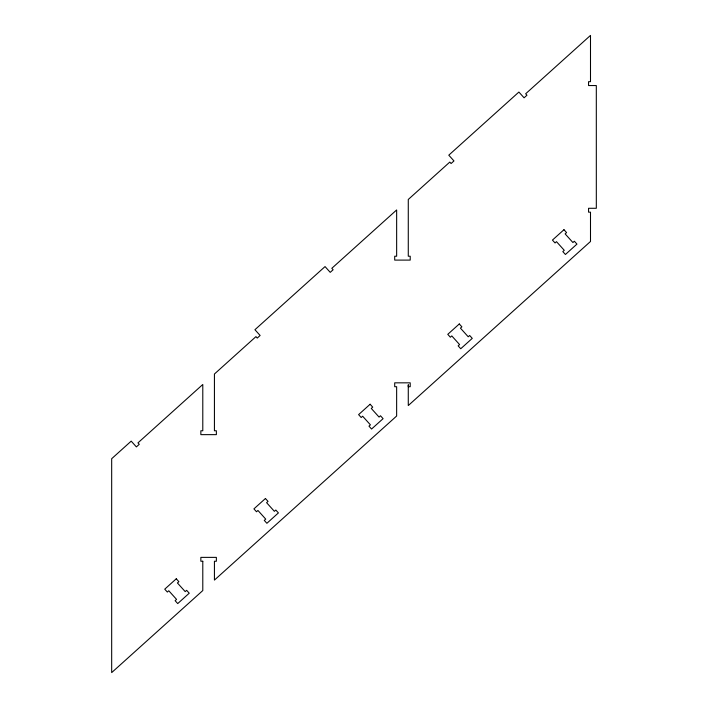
<?xml version="1.0" encoding="UTF-8"?>
<svg xmlns="http://www.w3.org/2000/svg" width="708" height="708" viewBox="0 0 708 708"><rect width="100%" height="100%" fill="white"/><g stroke="black" fill="none" stroke-linecap="round" stroke-linejoin="round"><path stroke-width="1.06" d="M202.789 561.249L202.789 590.56L111.678 672.6L111.678 458.704L131.192 441.137L136.379 446.898L139.264 444.305L137.963 442.863L202.789 384.488L202.789 430.765L200.851 430.765L200.851 434.641L216.365 434.641L216.365 430.765L214.427 430.765L214.427 374.019L255.942 336.636L257.243 338.07L260.119 335.477L254.933 329.716L325.043 266.589L330.229 272.35L333.114 269.757L331.813 268.314L396.648 209.949L396.648 256.225L394.701 256.225L394.701 260.101L410.215 260.101L410.215 256.225L408.277 256.225L408.277 199.47L449.792 162.088L451.093 163.53L453.97 160.937L448.784 155.176L518.893 92.049L524.079 97.81L526.964 95.217L525.663 93.775L590.499 35.4L590.499 81.677L588.56 81.677L588.56 85.553L596.313 85.553L596.322 208.285L588.56 208.285L588.56 212.161L590.499 212.161L590.499 241.472L408.277 405.551L408.277 384.878L408.277 386.71L410.215 386.71L410.215 382.833L394.701 382.833L394.701 386.71L396.648 386.71L396.639 416.021L214.427 580.091L214.427 561.249L216.365 561.249L216.365 557.373L200.851 557.373L200.851 561.249L202.789 561.249M176.274 578.79L164.743 589.171L167.345 592.056L168.778 590.755L176.566 599.402L175.124 600.694L177.717 603.579L189.24 593.198L186.647 590.322L185.204 591.614L177.425 582.976L178.867 581.675L176.274 578.79M265.438 498.503L253.915 508.884L256.508 511.76L257.951 510.468L265.73 519.114L264.288 520.407L266.889 523.292L278.412 512.911L275.819 510.034L274.377 511.326L266.597 502.68L268.031 501.388L265.438 498.503M370.125 404.25L358.602 414.623L361.195 417.508L362.638 416.207L370.417 424.853L368.974 426.154L371.567 429.03L383.099 418.658L380.497 415.773L379.063 417.074L371.275 408.428L372.718 407.127L370.125 404.25M459.288 323.963L447.766 334.335L450.359 337.22L451.801 335.919L459.58 344.566L458.147 345.867L460.74 348.743L472.263 338.371L469.67 335.486L468.227 336.787L460.448 328.14L461.881 326.839L459.288 323.963M563.975 229.702L552.452 240.083L555.045 242.959L556.488 241.667L564.267 250.305L562.825 251.606L565.418 254.482L576.949 244.11L574.356 241.224L572.914 242.525L565.126 233.879L566.568 232.587L563.975 229.702"/></g></svg>
